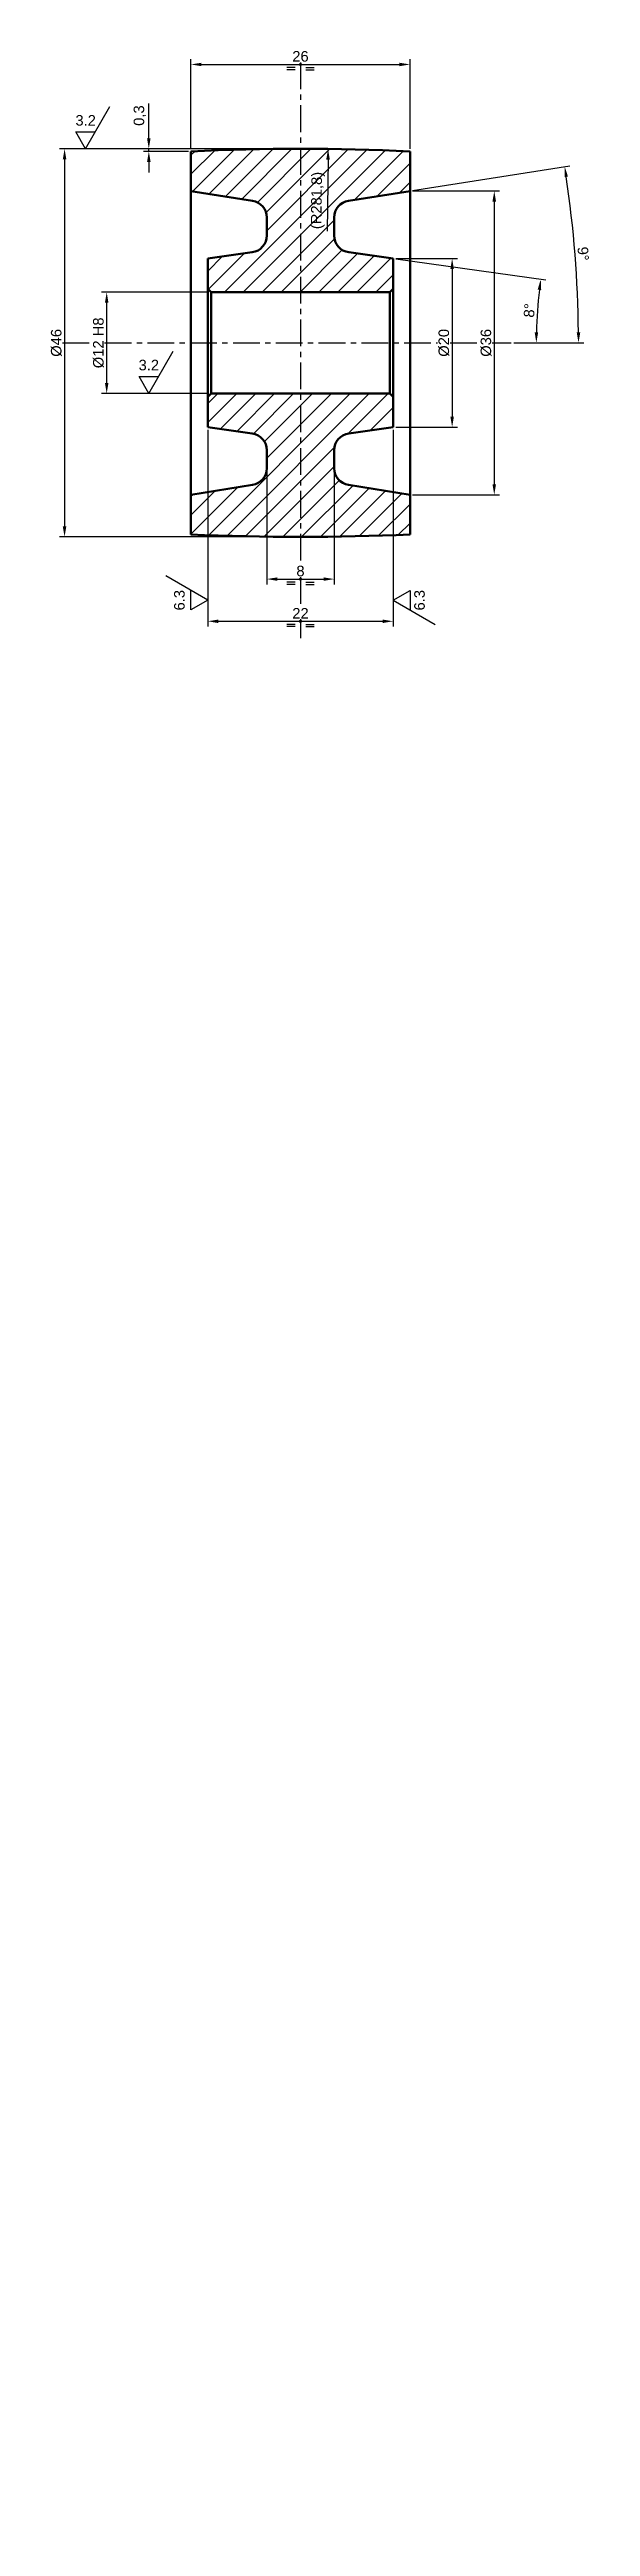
# Model space of a CAD drawing. Header units: millimetres. Extents: x 49 to 114, y -179 to 115.
import ezdxf
from ezdxf.enums import TextEntityAlignment as Align

# ---------------------------------------------------------------- set-up
doc = ezdxf.new("R2010")
doc.units = ezdxf.units.MM
doc.header["$LTSCALE"] = 0.1
doc.header["$PDSIZE"] = -5
doc.linetypes.add('CENTER', pattern=[50.8, 31.75, -6.35, 6.35, -6.35])
for name, color, linetype, lineweight in [('ASSE', 4, 'CENTER', 25), ('CONTORNO1', 7, 'Continuous', 50), ('QUOTA', 3, 'Continuous', 25), ('TRATTEGGIO', 1, 'Continuous', 25)]:
    doc.layers.add(name, color=color, linetype=linetype, lineweight=lineweight)
doc.styles.get("Standard").update_dxf_attribs({"font": 'arial.ttf'})
doc.dimstyles.new('ISO_2-1', dxfattribs={"dimscale": 0.5, "dimtxt": 2.5, "dimasz": 2.5, "dimexe": 1.25, "dimexo": 0.625, "dimtad": 1, "dimtxsty": 'Standard', "dimcen": 2.5, "dimclrt": 2, "dimadec": 0, "dimazin": 0, "dimtfac": 1, "dimtmove": 0, "dimatfit": 3, "dimfxl": 1, "dimarcsym": 0})

# ---------------------------------------------------------------- blocks, each defined once
blk = doc.blocks.new('*D4')
at = {"layer": 'Defpoints', "color": 0}
for p in [(92.23, 112.92), (66.23, 102.62), (92.23, 102.62)]:
    blk.add_point(p, dxfattribs=at)
at = {"layer": 'QUOTA', "color": 0, "lineweight": -2}
for p, q in [((66.23, 102.93), (66.23, 113.54)), ((67.48, 112.92), (90.98, 112.92)), ((92.23, 102.93), (92.23, 113.54))]:
    blk.add_line(p, q, dxfattribs=at)
at = {"layer": 'QUOTA', "color": 0}
for points in [[(67.48, 113.12), (67.48, 112.71), (66.23, 112.92)], [(90.98, 112.71), (90.98, 113.12), (92.23, 112.92)]]:
    blk.add_solid(points, dxfattribs=at)
at = {"layer": 'QUOTA', "color": 2, "insert": (79.23, 113.87), "char_height": 1.25, "attachment_point": 5}
blk.add_mtext('26', dxfattribs=at)
blk = doc.blocks.new('*D5')
at = {"layer": 'Defpoints', "color": 0}
for p in [(75.23, 65.05), (83.23, 65.05), (83.23, 51.92)]:
    blk.add_point(p, dxfattribs=at)
at = {"layer": 'QUOTA', "color": 0, "lineweight": -2}
for p, q in [((75.23, 64.74), (75.23, 51.29)), ((83.23, 64.74), (83.23, 51.29)), ((76.48, 51.92), (81.98, 51.92))]:
    blk.add_line(p, q, dxfattribs=at)
at = {"layer": 'QUOTA', "color": 0}
for points in [[(76.48, 52.12), (76.48, 51.71), (75.23, 51.92)], [(81.98, 51.71), (81.98, 52.12), (83.23, 51.92)]]:
    blk.add_solid(points, dxfattribs=at)
at = {"layer": 'QUOTA', "color": 2, "insert": (79.23, 52.87), "char_height": 1.25, "attachment_point": 5}
blk.add_mtext('8', dxfattribs=at)
blk = doc.blocks.new('*D6')
at = {"layer": 'Defpoints', "color": 0}
for p in [(68.23, 69.92), (90.23, 69.92), (90.23, 46.92)]:
    blk.add_point(p, dxfattribs=at)
at = {"layer": 'QUOTA', "color": 0, "lineweight": -2}
for p, q in [((68.23, 69.6), (68.23, 46.29)), ((90.23, 69.6), (90.23, 46.29)), ((69.48, 46.92), (88.98, 46.92))]:
    blk.add_line(p, q, dxfattribs=at)
at = {"layer": 'QUOTA', "color": 0}
for points in [[(69.48, 47.12), (69.48, 46.71), (68.23, 46.92)], [(88.98, 46.71), (88.98, 47.12), (90.23, 46.92)]]:
    blk.add_solid(points, dxfattribs=at)
at = {"layer": 'QUOTA', "color": 2, "insert": (79.23, 47.86), "char_height": 1.25, "attachment_point": 5}
blk.add_mtext('22', dxfattribs=at)
blk = doc.blocks.new('*D7')
at = {"layer": 'Defpoints', "color": 0}
for p in [(56.23, 85.92), (68.63, 85.92), (68.63, 73.92)]:
    blk.add_point(p, dxfattribs=at)
at = {"layer": 'QUOTA', "color": 0, "lineweight": -2}
for p, q in [((68.32, 85.92), (55.61, 85.92)), ((56.23, 75.17), (56.23, 84.67)), ((68.32, 73.92), (55.61, 73.92))]:
    blk.add_line(p, q, dxfattribs=at)
at = {"layer": 'QUOTA', "color": 0}
for points in [[(56.44, 84.67), (56.02, 84.67), (56.23, 85.92)], [(56.02, 75.17), (56.44, 75.17), (56.23, 73.92)]]:
    blk.add_solid(points, dxfattribs=at)
at = {"layer": 'QUOTA', "color": 2, "insert": (55.26, 79.92), "char_height": 1.25, "attachment_point": 5, "rotation": 90}
blk.add_mtext('%%c12 H8', dxfattribs=at)
blk = doc.blocks.new('*D8')
at = {"layer": 'Defpoints', "color": 0}
for p in [(79.23, 102.92), (51.23, 56.92), (79.23, 56.92)]:
    blk.add_point(p, dxfattribs=at)
at = {"layer": 'QUOTA', "color": 0, "lineweight": -2}
for p, q in [((78.92, 102.92), (50.61, 102.92)), ((51.23, 101.67), (51.23, 58.17)), ((78.92, 56.92), (50.61, 56.92))]:
    blk.add_line(p, q, dxfattribs=at)
at = {"layer": 'QUOTA', "color": 0}
for points in [[(51.44, 101.67), (51.02, 101.67), (51.23, 102.92)], [(51.02, 58.17), (51.44, 58.17), (51.23, 56.92)]]:
    blk.add_solid(points, dxfattribs=at)
at = {"layer": 'QUOTA', "color": 2, "insert": (50.26, 79.92), "char_height": 1.25, "attachment_point": 5, "rotation": 90}
blk.add_mtext('%%c46', dxfattribs=at)
blk = doc.blocks.new('*D9')
at = {"layer": 'Defpoints', "color": 0}
for p in [(61.23, 102.92), (79.23, 102.92), (66.23, 102.62)]:
    blk.add_point(p, dxfattribs=at)
at = {"layer": 'QUOTA', "color": 0, "lineweight": -2}
for p, q in [((61.23, 104.17), (61.23, 108.31)), ((78.92, 102.92), (60.61, 102.92)), ((61.23, 102.62), (61.23, 102.92)), ((65.92, 102.62), (60.61, 102.62)), ((61.23, 101.37), (61.23, 100.12))]:
    blk.add_line(p, q, dxfattribs=at)
at = {"layer": 'QUOTA', "color": 0}
for points in [[(61.02, 104.17), (61.44, 104.17), (61.23, 102.92)], [(61.44, 101.37), (61.02, 101.37), (61.23, 102.62)]]:
    blk.add_solid(points, dxfattribs=at)
at = {"layer": 'QUOTA', "color": 2, "insert": (60.17, 106.86), "char_height": 1.25, "attachment_point": 5, "rotation": 90}
blk.add_mtext('0,3', dxfattribs=at)
blk = doc.blocks.new('*D10')
at = {"layer": 'Defpoints', "color": 0}
for p in [(90.23, 89.92), (90.23, 69.92), (97.23, 69.92)]:
    blk.add_point(p, dxfattribs=at)
at = {"layer": 'QUOTA', "color": 0, "lineweight": -2}
for p, q in [((90.54, 89.92), (97.86, 89.92)), ((97.23, 88.67), (97.23, 71.17)), ((90.54, 69.92), (97.86, 69.92))]:
    blk.add_line(p, q, dxfattribs=at)
at = {"layer": 'QUOTA', "color": 0}
for points in [[(97.44, 88.67), (97.02, 88.67), (97.23, 89.92)], [(97.02, 71.17), (97.44, 71.17), (97.23, 69.92)]]:
    blk.add_solid(points, dxfattribs=at)
at = {"layer": 'QUOTA', "color": 2, "insert": (96.26, 79.92), "char_height": 1.25, "attachment_point": 5, "rotation": 90}
blk.add_mtext('%%c20', dxfattribs=at)
blk = doc.blocks.new('*D11')
at = {"layer": 'Defpoints', "color": 0}
for p in [(92.23, 97.92), (92.23, 61.92), (102.23, 61.92)]:
    blk.add_point(p, dxfattribs=at)
at = {"layer": 'QUOTA', "color": 0, "lineweight": -2}
for p, q in [((92.54, 97.92), (102.86, 97.92)), ((102.23, 96.67), (102.23, 63.17)), ((92.54, 61.92), (102.86, 61.92))]:
    blk.add_line(p, q, dxfattribs=at)
at = {"layer": 'QUOTA', "color": 0}
for points in [[(102.44, 96.67), (102.02, 96.67), (102.23, 97.92)], [(102.02, 63.17), (102.44, 63.17), (102.23, 61.92)]]:
    blk.add_solid(points, dxfattribs=at)
at = {"layer": 'QUOTA', "color": 2, "insert": (101.26, 79.92), "char_height": 1.25, "attachment_point": 5, "rotation": 90}
blk.add_mtext('%%c36', dxfattribs=at)
blk = doc.blocks.new('Simbolo_Simmetria')
at = {"layer": 'QUOTA'}
for p, q in [((-1.25, -0.75), (-3.25, -0.75)), ((-1.25, -1.25), (-3.25, -1.25)), ((1.25, -0.75), (3.25, -0.75)), ((1.25, -1.25), (3.25, -1.25))]:
    blk.add_line(p, q, dxfattribs=at)
at = {"layer": 'QUOTA', "const_width": 0.375}
blk.add_lwpolyline([(-0.1875, 0, 1), (0.1875, 0, 1)], format="xyb", close=True, dxfattribs=at)
blk = doc.blocks.new('*D14')
at = {"layer": 'Defpoints', "color": 0}
for p in [(84.95, 90.66), (90.23, 89.92), (107.46, 84.95), (101.98, 79.92), (104.23, 79.92)]:
    blk.add_point(p, dxfattribs=at)
at = {"layer": 'QUOTA', "color": 0, "lineweight": -2}
for p, q in [((90.54, 89.87), (108.37, 87.37)), ((104.54, 79.92), (107.85, 79.92))]:
    blk.add_line(p, q, dxfattribs=at)
blk.add_arc((161.38, 79.92), 54.16, 173.3223, 178.6777, dxfattribs=at)
at = {"layer": 'QUOTA', "color": 0}
for points in [[(107.8, 86.19), (107.38, 86.24), (107.75, 87.45)], [(107.03, 81.17), (107.44, 81.16), (107.22, 79.92)]]:
    blk.add_solid(points, dxfattribs=at)
at = {"layer": 'QUOTA', "color": 2, "insert": (106.4, 83.76), "char_height": 1.25, "attachment_point": 5, "rotation": 86}
blk.add_mtext('8%%d', dxfattribs=at)
blk = doc.blocks.new('*D15')
at = {"layer": 'Defpoints', "color": 0}
for p in [(92.23, 97.92), (84.92, 96.76), (112.05, 86.91), (101.98, 79.92), (104.23, 79.92)]:
    blk.add_point(p, dxfattribs=at)
at = {"layer": 'QUOTA', "color": 0, "lineweight": -2}
for p, q in [((92.54, 97.96), (111.2, 100.92)), ((104.54, 79.92), (112.86, 79.92))]:
    blk.add_line(p, q, dxfattribs=at)
blk.add_arc((-21.42, 79.92), 133.65, 0.5359, 8.4641, dxfattribs=at)
at = {"layer": 'QUOTA', "color": 0}
for points in [[(110.98, 99.62), (110.57, 99.56), (110.59, 100.82)], [(112.02, 81.16), (112.44, 81.17), (112.23, 79.92)]]:
    blk.add_solid(points, dxfattribs=at)
at = {"layer": 'QUOTA', "color": 2, "insert": (112.78, 90.48), "char_height": 1.25, "attachment_point": 5, "rotation": 274.5}
blk.add_mtext('9%%d', dxfattribs=at)
blk = doc.blocks.new('Rug_Lavorazione')
at = {"layer": 'QUOTA'}
for p, q in [((0, 0), (5.77, 10)), ((0, 0), (-2.31, 4)), ((-2.31, 4), (2.31, 4))]:
    blk.add_line(p, q, dxfattribs=at)
at = {"layer": 'QUOTA', "color": 2, "flags": 8}
blk.add_attdef('Rugosità', text='', height=2.5, dxfattribs=at).set_placement((0, 5.5), align=Align.CENTER)
blk = doc.blocks.new('Rug_Lavorazione_Ruotato')
at = {"layer": 'QUOTA'}
for p, q in [((0, 0), (-5.77, -10)), ((0, 0), (2.31, -4)), ((2.31, -4), (-2.31, -4))]:
    blk.add_line(p, q, dxfattribs=at)
at = {"layer": 'QUOTA', "color": 2, "flags": 8}
blk.add_attdef('Rugosità', text='', height=2.5, dxfattribs=at).set_placement((0, -7.5), align=Align.CENTER)
blk = doc.blocks.new('*D18')
at = {"layer": 'Defpoints', "color": 0}
for p in [(82.51, 102.9), (79.23, -178.9)]:
    blk.add_point(p, dxfattribs=at)
at = {"layer": 'QUOTA', "color": 0, "lineweight": -2}
blk.add_line((82.5, 101.65), (82.4, 93.15), dxfattribs=at)
at = {"layer": 'QUOTA', "color": 0}
blk.add_solid([(82.71, 101.64), (82.29, 101.65), (82.51, 102.9)], dxfattribs=at)
at = {"layer": 'QUOTA', "color": 2, "insert": (81.31, 96.79), "char_height": 1.25, "attachment_point": 5, "rotation": 89.3328}
blk.add_mtext('(R281,8)', dxfattribs=at)

msp = doc.modelspace()

# ---------------------------------------------------------------- hatches: boundary and pattern name
at = {"layer": 'TRATTEGGIO'}
h = msp.add_hatch(dxfattribs=at)
h.set_pattern_fill('ANSI31', color=256, scale=0.5, style=0)
h.paths.add_polyline_path([(79.231, 85.915), (79.231, 102.915, 0.0115369), (66.231, 102.615), (66.231, 97.915), (73.544, 96.757, -0.3689195), (75.231, 94.782), (75.231, 92.638, -0.3738847), (73.509, 90.657), (68.231, 89.915), (68.231, 86.315), (68.631, 85.915)])
h.paths.add_polyline_path([(90.231, 86.315), (90.231, 89.915), (84.953, 90.657, -0.3738847), (83.231, 92.638), (83.231, 94.782, -0.3689195), (84.918, 96.757), (92.231, 97.915), (92.231, 102.615, 0.0115369), (79.231, 102.915), (79.231, 85.915), (89.831, 85.915)])
h.paths.add_polyline_path([(79.231, 56.915), (79.231, 73.915), (68.631, 73.915), (68.231, 73.515), (68.231, 69.915), (73.509, 69.174, -0.3738847), (75.231, 67.193), (75.231, 65.049, -0.3689195), (73.544, 63.074), (66.231, 61.915), (66.231, 57.215, 0.0115369)])
h.paths.add_polyline_path([(83.231, 67.193, -0.3738847), (84.953, 69.174), (90.231, 69.915), (90.231, 73.515), (89.831, 73.915), (79.231, 73.915), (79.231, 56.915, 0.0115369), (92.231, 57.215), (92.231, 61.915), (84.918, 63.074, -0.3689195), (83.231, 65.049)])
h.paths.add_polyline_path([(82.031, 93.051), (79.768, 93.078), (79.853, 100.321), (82.115, 100.295)], flags=24)

# ---------------------------------------------------------------- linework, layer by layer
at = {"layer": 'ASSE'}
for p, q in [((79.231, 113.165), (79.231, 53.665)), ((50.981, 79.915), (54.481, 79.915)), ((55.981, 79.915), (95.481, 79.915)), ((96.981, 79.915), (100.481, 79.915)), ((101.981, 79.915), (104.231, 79.915)), ((79.231, 52.165), (79.231, 48.665)), ((79.231, 47.165), (79.231, 44.915))]:
    msp.add_line(p, q, dxfattribs=at)
at = {"layer": 'CONTORNO1'}
for p, q in [((66.231, 57.215), (66.231, 102.615)), ((92.231, 102.615), (92.231, 57.215)), ((66.231, 97.915), (73.544, 96.757)), ((92.231, 97.915), (84.918, 96.757)), ((75.231, 94.782), (75.231, 92.638)), ((83.231, 94.782), (83.231, 92.638)), ((68.231, 89.915), (73.509, 90.657)), ((68.231, 89.915), (68.231, 69.915)), ((90.231, 89.915), (84.953, 90.657)), ((90.231, 89.915), (90.231, 69.915)), ((68.231, 86.315), (68.631, 85.915)), ((68.631, 85.915), (89.831, 85.915)), ((68.631, 85.915), (68.631, 73.915)), ((89.831, 85.915), (90.231, 86.315)), ((89.831, 85.915), (89.831, 73.915)), ((68.631, 73.915), (68.231, 73.515)), ((68.631, 73.915), (89.831, 73.915)), ((89.831, 73.915), (90.231, 73.515)), ((68.231, 69.915), (73.509, 69.174)), ((90.231, 69.915), (84.953, 69.174)), ((75.231, 65.049), (75.231, 67.193)), ((83.231, 65.049), (83.231, 67.193)), ((66.231, 61.915), (73.544, 63.074)), ((92.231, 61.915), (84.918, 63.074))]:
    msp.add_line(p, q, dxfattribs=at)
for centre, radius, start, end in [((79.231, -178.901), 281.817, 87.35605, 92.64395), ((73.231, 94.782), 2, 0, 81), ((85.231, 94.782), 2, 99, 180), ((73.231, 92.638), 2, 278, 0), ((85.231, 92.638), 2, 180, 262), ((73.231, 67.193), 2, 0, 82), ((85.231, 67.193), 2, 98, 180), ((73.231, 65.049), 2, 279, 0), ((85.231, 65.049), 2, 180, 261), ((79.231, 338.732), 281.817, 267.35605, 272.64395)]:
    msp.add_arc(centre, radius, start, end, dxfattribs=at)

# ---------------------------------------------------------------- block references
at = {"layer": 'QUOTA', "xscale": 0.5, "yscale": 0.5, "zscale": 0.5}
for p in [(79.231, 112.915), (79.231, 51.915), (79.231, 46.915)]:
    msp.add_blockref('Simbolo_Simmetria', p, dxfattribs=at)
for p in [(53.731, 102.915), (61.231, 73.915)]:
    msp.add_blockref('Rug_Lavorazione', p, dxfattribs=at).add_auto_attribs({'Rugosità': '3.2'})
at = {"layer": 'QUOTA', "xscale": 0.5, "yscale": 0.5, "zscale": 0.5, "rotation": 90}
for name, p in [('Rug_Lavorazione', (68.231, 49.415)), ('Rug_Lavorazione_Ruotato', (90.231, 49.415))]:
    msp.add_blockref(name, p, dxfattribs=at).add_auto_attribs({'Rugosità': '6.3'})

# ---------------------------------------------------------------- dimensions: what is measured, and where the dimension line sits
at = {"layer": 'QUOTA'}
for p1, p2, distance, picture, middle in [((66.231, 102.615), (92.231, 102.615), 10.3, '*D4', (79.231, 113.866)), ((68.231, 69.915), (90.231, 69.915), -23, '*D6', (79.231, 47.855)), ((75.231, 65.049), (83.231, 65.049), -13.134, '*D5', (79.231, 52.866))]:
    dim = msp.add_aligned_dim(p1=p1, p2=p2, distance=distance, dimstyle='ISO_2-1', dxfattribs=at)
    dim.commit()
    dim.dimension.update_dxf_attribs({"geometry": picture, "text_midpoint": middle})
dim = msp.add_linear_dim(base=(61.231, 102.915), p1=(66.231, 102.615), p2=(79.231, 102.915), angle=90, dimstyle='ISO_2-1', dxfattribs=at)
dim.commit()
dim.dimension.update_dxf_attribs({"geometry": '*D9', "text_midpoint": (60.168, 106.865)})
for base, p1, p2, text, picture, middle in [((51.231, 56.915), (79.231, 102.915), (79.231, 56.915), '%%c<>', '*D8', (50.258, 79.915)), ((56.231, 85.915), (68.631, 73.915), (68.631, 85.915), '%%c<> H8', '*D7', (55.258, 79.915))]:
    dim = msp.add_linear_dim(base=base, p1=p1, p2=p2, angle=90, text=text, dimstyle='ISO_2-1', dxfattribs=at)
    dim.commit()
    dim.dimension.update_dxf_attribs({"geometry": picture, "text_midpoint": middle})
dim = msp.add_radius_dim(center=(79.231, -178.901), mpoint=(82.513, 102.896), text='(<>)', dimstyle='ISO_2-1', override={"dimdec": 1}, dxfattribs=at)
dim.commit()
dim.dimension.update_dxf_attribs({"geometry": '*D18', "text_midpoint": (82.442, 96.775), "dimtype": 164})
for base, line1, line2, picture, middle in [((112.05, 86.91), ((92.231, 97.915), (84.918, 96.757)), ((101.981, 79.915), (104.231, 79.915)), '*D15', (112.777, 90.477)), ((107.456, 84.95), ((101.981, 79.915), (104.231, 79.915)), ((90.231, 89.915), (84.953, 90.657)), '*D14', (106.397, 83.761))]:
    dim = msp.add_angular_dim_2l(base=base, line1=line1, line2=line2, dimstyle='ISO_2-1', dxfattribs=at)
    dim.commit()
    dim.dimension.update_dxf_attribs({"geometry": picture, "text_midpoint": middle})
for p1, p2, distance, picture, middle in [((92.231, 97.915), (92.231, 61.915), 10, '*D11', (101.258, 79.915)), ((90.231, 89.915), (90.231, 69.915), 7, '*D10', (96.258, 79.915))]:
    dim = msp.add_aligned_dim(p1=p1, p2=p2, distance=distance, text='%%c<>', dimstyle='ISO_2-1', dxfattribs=at)
    dim.commit()
    dim.dimension.update_dxf_attribs({"geometry": picture, "text_midpoint": middle})

doc.saveas('drawing.dxf')
